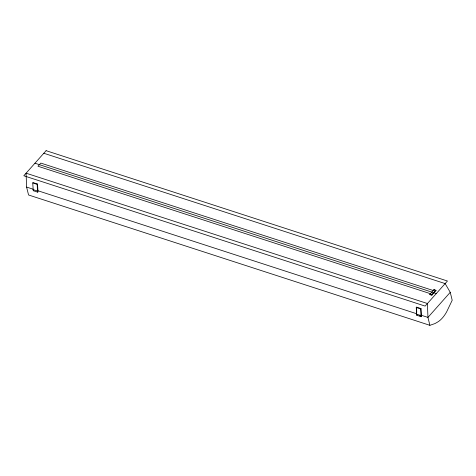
<?xml version="1.0" encoding="UTF-8"?>
<svg xmlns="http://www.w3.org/2000/svg" width="476" height="476" viewBox="0 0 476 476"><rect width="100%" height="100%" fill="white"/><g stroke="black" fill="none" stroke-linecap="round" stroke-linejoin="round"><path stroke-width="0.71" d="M32.737 182.933L33.046 182.588L37.503 184.039L38.026 191.816L37.723 192.161L33.261 190.715L32.737 182.933L37.199 184.379L37.503 184.039M33.261 190.715L33.57 190.37M416.244 307.478L416.548 307.133L421.01 308.585L421.528 316.367L421.224 316.707L416.768 315.261L416.244 307.478L420.701 308.93L421.01 308.585M432.024 294.454L435.177 290.913M416.768 315.261L417.071 314.916M450.242 292.323L427.942 317.409L429.899 325.322L434.993 323.561L437.557 322.097A24.401 12.739 -72 0 0 446.631 311.893L452.2 300.243L450.242 292.323L445.149 283.595L43.81 153.254M433.773 289.926L435.897 290.616M433.237 290.527L40.817 163.084L38.003 166.249L430.429 293.692M34.95 163.22L436.29 293.555M429.893 294.293L432.018 294.983M420.873 315.112L427.942 317.409L427.43 303.521L26.091 173.181L26.596 187.068L32.957 189.133M37.199 190.507L416.637 313.738M32.981 189.585L37.443 191.031L37.723 192.161M416.488 314.13L420.945 315.576L421.224 316.707M419.618 315.743L421.528 316.367M429.899 325.322L28.56 194.981L26.596 187.068M420.701 308.93L420.945 315.576M416.548 307.133L416.738 312.31M37.199 184.379L37.443 191.031M46.101 150.678L23.8 175.757L425.139 306.098L447.44 281.019L46.101 150.678M434.017 289.652L429.649 294.561L431.774 295.251L436.141 290.342L434.017 289.652"/></g></svg>
